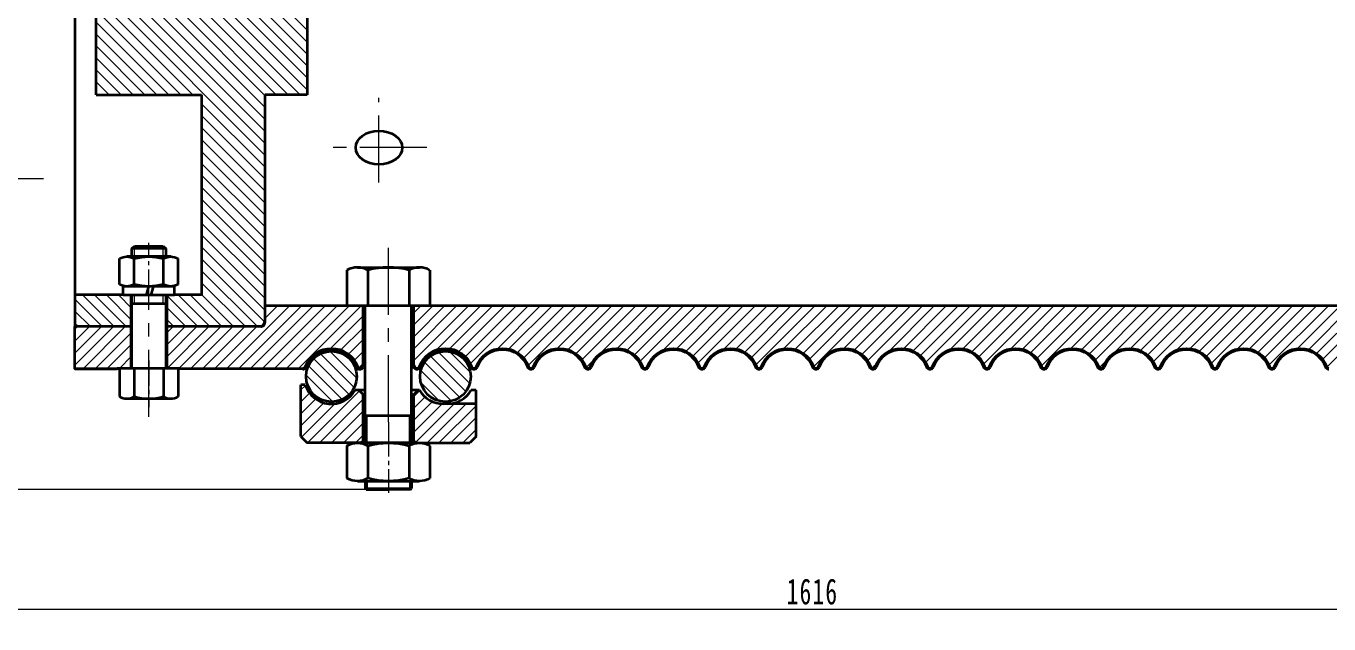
# Model space of a CAD drawing. Header units: millimetres. Extents: x 105 to 3049, y -499 to 1580.
# Drawn here: x 691 to 1308, y 252 to 535 of the extents above; entities that cross this region are included whole.
import ezdxf

# ---------------------------------------------------------------- set-up
doc = ezdxf.new("R2010")
doc.units = ezdxf.units.MM
doc.linetypes.add('CENTER', pattern=[50.799999713897705, 31.75, -6.349999904632568, 6.349999904632568, -6.349999904632568])
doc.linetypes.add('点画线', pattern=[18, 12, -2, 2, -2])
doc.layers.get('0').update_dxf_attribs({"lineweight": 35})
for name, color, linetype, lineweight in [('中心线', 1, 'CENTER', 15), ('中心线层', 1, '点画线', 18), ('剖面线层', 4, 'Continuous', 18), ('尺寸线层', 3, 'Continuous', 18), ('粗实线', 7, 'Continuous', 50), ('粗实线层', 7, 'Continuous', 35), ('细实线', 7, 'Continuous', 18), ('细实线层', 7, 'Continuous', 18)]:
    doc.layers.add(name, color=color, linetype=linetype, lineweight=lineweight)
doc.styles.add('标准', font='', dxfattribs={"width": 0.667})
doc.styles.get('标准').set_extended_font_data('宋体')
doc.dimstyles.new('标准', dxfattribs={"dimscale": 3.5, "dimtxt": 3.5, "dimasz": 4, "dimexe": 2, "dimexo": 0, "dimtad": 1, "dimdsep": 46, "dimtxsty": '标准', "dimblk": '_CAXARROW', "dimcen": 0, "dimdle": 6, "dimazin": 2, "dimtfac": 0.7071067811865475, "dimtdec": 3, "dimtmove": 2, "dimatfit": 3, "dimfxl": 1, "dimfrac": 2, "dimtolj": 1, "dimarcsym": 1})
pattern_1 = [(135, (0, 0), (-2.82842712474619, -2.82842712474619), [])]
pattern_2 = [(45, (0, 0), (-2.82842712474619, 2.82842712474619), [])]

# ---------------------------------------------------------------- blocks, each defined once
blk = doc.blocks.new('*X3')
at = {"layer": '中心线层'}
blk.add_line((0, -5.5), (0, 23.6), dxfattribs=at)
at = {"layer": '粗实线层'}
for p, q in [((-19.62990915244728, 1.314954576223638), (-19.62990915244728, 16.78504542377636)), ((-14.72243186433546, 18.1), (14.72243186433546, 18.1)), ((-9.814954576223638, 1.314954576223638), (-9.814954576223638, 16.78504542377636)), ((9.814954576223638, 1.314954576223638), (9.814954576223638, 16.78504542377636)), ((19.62990915244728, 1.314954576223638), (19.62990915244728, 16.78504542377636)), ((-14.72243186433546, 0), (14.72243186433546, 0))]:
    blk.add_line(p, q, dxfattribs=at)
for centre, radius, start, end in [((-14.72243186433546, 8.285045423776364), 9.814954576223638, 60.00000000000007, 120), ((0, -19.1873864405591), 37.2873864405591, 74.73851957513979, 105.26148042486), ((14.72243186433546, 8.285045423776364), 9.814954576223638, 60.00000000000007, 120), ((-14.72243186433546, 9.814954576223638), 9.814954576223638, 240.0000000000001, 299.9999999999998), ((0, 37.2873864405591), 37.2873864405591, 254.7385195751399, 285.2614804248602), ((14.72243186433546, 9.814954576223638), 9.814954576223638, 239.9999999999999, 299.9999999999998)]:
    blk.add_arc(centre, radius, start, end, dxfattribs=at)
blk = doc.blocks.new('*X2')
at = {"layer": '中心线层'}
blk.add_line((0, -4), (0, 18.1), dxfattribs=at)
at = {"layer": '粗实线层'}
for p, q in [((-13.85640646055102, 0.9282032302755097), (-13.85640646055102, 13.17179676972449)), ((-10.39230484541326, 14.1), (10.39230484541326, 14.1)), ((-6.92820323027551, 0.9282032302755097), (-6.92820323027551, 13.17179676972449)), ((6.92820323027551, 0.9282032302755097), (6.92820323027551, 13.17179676972449)), ((13.85640646055102, 0.9282032302755097), (13.85640646055102, 13.17179676972449)), ((-10.39230484541326, 0), (10.39230484541326, 0))]:
    blk.add_line(p, q, dxfattribs=at)
for centre, radius, start, end in [((-10.39230484541326, 7.17179676972449), 6.928203230275511, 60.00000000000021, 120.0000000000001), ((0, -12.22050807568877), 26.32050807568877, 74.73851957513979, 105.26148042486), ((10.39230484541326, 7.17179676972449), 6.928203230275511, 60.00000000000006, 120.0000000000001), ((-10.39230484541326, 6.92820323027551), 6.928203230275511, 239.9999999999999, 299.9999999999998), ((0, 26.32050807568877), 26.32050807568877, 254.7385195751399, 285.2614804248602), ((10.39230484541326, 6.92820323027551), 6.928203230275509, 239.9999999999999, 299.9999999999998)]:
    blk.add_arc(centre, radius, start, end, dxfattribs=at)
blk = doc.blocks.new('*X4')
at = {"layer": '中心线层', "linetype": '点画线', "lineweight": 18}
blk.add_line((0, -3), (0, 7.1), dxfattribs=at)
at = {"layer": '粗实线层'}
for p, q in [((-12.2, 4.1), (12.2, 4.1)), ((-12.2, 0), (-12.2, 4.1)), ((-12.2, 0), (12.2, 0)), ((-1.061158084920335, 0), (-2.159749773887938, 4.1)), ((0.9189898589722549, 0.5305790424601675), (-0.03743360404726803, 4.1)), ((1.061158084920335, 0), (0.9189898589722549, 0.5305790424601675)), ((12.2, 0), (12.2, 4.1))]:
    blk.add_line(p, q, dxfattribs=at)
blk = doc.blocks.new('*X51')
at = {"layer": '尺寸线层', "linetype": 'Continuous'}
for points in [[(255.6689249842652, 258.9961863097117), (269.6689249842652, 260.7461863097117), (269.6689249842652, 257.2461863097117)], [(1871.320836802993, 258.9961863097117), (1857.320836802993, 260.7461863097117), (1857.320836802993, 257.2461863097117)]]:
    blk.add_hatch(color=0, dxfattribs=at).paths.add_polyline_path(points, flags=0)
at = {"layer": '尺寸线层', "color": 0, "linetype": 'Continuous'}
for p, q in [((255.6689249842652, 647.9465883365392), (255.6689249842652, 251.9961863097117)), ((1871.320836802993, 647.953152940994), (1871.320836802993, 251.9961863097117)), ((255.6689249842652, 258.9961863097117), (1871.320836802993, 258.9961863097117))]:
    blk.add_line(p, q, dxfattribs=at)
at = {"layer": '尺寸线层', "color": 0, "insert": (1063.494881393629, 267.3086863097117), "char_height": 12.25, "width": 46.41351173184376, "attachment_point": 5, "line_spacing_factor": 1.150569886022795, "style": '标准'}
blk.add_mtext('\\T1.1;1616', dxfattribs=at)
blk = doc.blocks.new('_CAXARROW')
blk.add_hatch(color=0).paths.add_polyline_path([(0, 0), (-1, 0.125), (-1, -0.125)], flags=0)
blk = doc.blocks.new('*X52')
at = {"layer": '尺寸线层', "linetype": 'Continuous'}
for points in [[(217.1944274882159, 987.150412969424), (218.9444274882159, 973.150412969424), (215.4444274882159, 973.150412969424)], [(217.1944274882159, 315.7460741873012), (218.9444274882159, 329.7460741873012), (215.4444274882159, 329.7460741873012)]]:
    blk.add_hatch(color=0, dxfattribs=at).paths.add_polyline_path(points, flags=0)
at = {"layer": '尺寸线层', "color": 0, "linetype": 'Continuous'}
for p, q in [((835.6509620036319, 987.150412969424), (210.1944274882159, 987.150412969424)), ((217.1944274882159, 987.150412969424), (217.1944274882159, 315.7460741873012)), ((859.7527440345574, 315.7460741873012), (210.1944274882159, 315.7460741873012))]:
    blk.add_line(p, q, dxfattribs=at)
at = {"layer": '尺寸线层', "color": 0, "insert": (208.8819274882159, 651.4482430783626), "char_height": 12.25, "width": 60.54571396648043, "attachment_point": 5, "rotation": 90, "line_spacing_factor": 1.150569886022795, "style": '标准'}
blk.add_mtext('\\T1.1;671.5', dxfattribs=at)

msp = doc.modelspace()

# ---------------------------------------------------------------- hatches: boundary and pattern name
at = {"layer": '剖面线层'}
h = msp.add_hatch(dxfattribs=at)
h.set_pattern_fill('无图案', color=256, scale=4, angle=45, style=0, pattern_type=0)
h.set_pattern_definition(pattern_2)
edge = h.paths.add_edge_path(flags=0)
edge.add_line((757.6509635974346, 373.340023730544), (757.6509635974345, 383.7690666556888))
edge.add_line((757.6509635974345, 383.7690666556888), (757.6509635974345, 392.9531529409866))
edge.add_line((757.6509635974345, 392.9531529409867), (801.1510109521207, 392.9531529409869))
edge.add_line((801.1510109521207, 392.9531529409869), (802.1509635925868, 392.9531529409869))
edge.add_arc((802.1509636019182, 394.9531529362075), 1.999999995516191, 269.9999997328928, 359.9999999999968)
edge.add_line((804.1509635974344, 394.9531529362075), (804.1509635974344, 395.953153406739))
edge.add_line((804.1509635974344, 395.953153406739), (804.1509635974342, 402.9531529409887))
edge.add_line((804.1509635974344, 402.9531529409887), (843.021052851186, 402.9531529409887))
edge.add_line((843.021052851186, 402.9531529409887), (850.6488758633994, 402.9531529409887))
edge.add_line((850.6488758633994, 402.9531529409887), (850.6488758633994, 374.3377633857241))
edge.add_arc((862.6509620019112, 369.3427730677955), 12.99999999817151, 157.4040524392483, 159.6768631702414)
edge.add_arc((849.1509620037133, 374.3427730670785), 1.396180048777974, 270.00000000000466, 339.6768631731028, ccw=False)
edge.add_arc((849.1212499475943, 374.3066446703209), 1.360376158939668, 199.8493911180657, 271.25150001601264, ccw=False)
edge.add_arc((835.6509620036334, 369.3296438582876), 13.00000000000209, 20.32313682966992, 159.6768631703351)
edge.add_arc((822.1806740602634, 374.3066446593967), 1.36037615120394, 268.7484999524103, 340.15060929613236, ccw=False)
edge.add_line((822.1509620037133, 372.9465930182961), (763.0073700579835, 372.9465930182973))
edge.add_line((763.0073700579835, 372.9465930182973), (763.0073700579835, 373.3400237303346))
edge.add_line((763.0073700579835, 373.340023730544), (757.6509635974346, 373.3400237305439))
h.paths.add_polyline_path([(714.1509635974346, 372.9531529409867), (714.1509635974345, 383.7690666556889), (714.1509635974344, 392.9531529409867), (740.6509635974345, 392.9531529409867), (740.6509635974346, 373.3400237305438), (735.2945571368821, 373.3400237305437), (734.1509635974315, 373.3400237305437), (734.1509635974315, 372.9531529409862)], flags=0)
h = msp.add_hatch(dxfattribs=at)
h.set_pattern_fill('无图案', color=256, scale=4, angle=45, style=0, pattern_type=0)
h.set_pattern_definition(pattern_2)
edge = h.paths.add_edge_path(flags=0)
edge.add_line((874.650962003633, 374.3427730671846), (874.650962003633, 386.8393001537262))
edge.add_line((874.650962003633, 386.8393001537262), (874.650962003633, 402.9465930183007))
edge.add_line((874.650962003633, 402.9465930183007), (882.2808711560817, 402.9465930183007))
edge.add_line((882.2808711560817, 402.9465930183007), (888.150962003633, 402.9465930183007))
edge.add_line((888.150962003633, 402.9465930183007), (1524.150962003633, 402.9465930183038))
edge.add_line((1524.150962003633, 402.9465930183038), (1524.150962003633, 395.9465927278861))
edge.add_line((1524.150962003633, 395.9465927278861), (1524.150962003633, 394.9465930135217))
edge.add_arc((1526.150961999149, 394.9465930135217), 1.999999995515964, 179.9999999999984, 270.0000002671104)
edge.add_line((1526.150996507332, 392.9465930183038), (1527.151009536311, 392.9465930183038))
edge.add_line((1527.151009536311, 392.9465930183038), (1570.650962003634, 392.9465930183039))
edge.add_line((1570.650962003634, 392.9465930183039), (1570.650962003633, 372.9465930183003))
edge.add_line((1570.650962003633, 372.9465930183022), (1565.294555543084, 372.946593018302))
edge.add_line((1565.294555543084, 372.946593018302), (1524.150962003554, 372.9465930183002))
edge.add_arc((1524.150962003793, 374.3427730674642), 1.396180049121881, 200.3231368272675, 269.9999999902119, ccw=False)
edge.add_arc((1510.650962003555, 369.3427730671777), 13.00000000000204, 20.32313682969244, 159.6768631703193)
edge.add_arc((1497.150962003633, 374.3427730670817), 1.396180048778274, 270, 339.67686317310984, ccw=False)
edge.add_arc((1497.150962003794, 374.3427730674648), 1.396180049122506, 200.323136827285, 269.99999999019326, ccw=False)
edge.add_arc((1483.650962003555, 369.342773067178), 13.00000000000192, 20.3231368296881, 159.6768631703164)
edge.add_arc((1470.150962003633, 374.3427730670805), 1.396180048777883, 270, 339.67686317312626, ccw=False)
edge.add_arc((1470.150962003793, 374.3427730674633), 1.396180049122052, 200.3231368272718, 269.9999999902119, ccw=False)
edge.add_arc((1456.650962003555, 369.3427730671779), 13.00000000000192, 20.3231368296881, 159.6768631703164)
edge.add_arc((1443.150962003633, 374.3427730670808), 1.396180048778215, 270, 339.6768631731164, ccw=False)
edge.add_arc((1443.150962003793, 374.3427730674632), 1.396180049121938, 200.323136827262, 269.99999999019326, ccw=False)
edge.add_arc((1429.650962003555, 369.3427730671778), 13.0000000000019, 20.32313682968493, 159.6768631703132)
edge.add_arc((1416.150962003635, 374.3427730670804), 1.396180048777923, 270, 339.6768631731219, ccw=False)
edge.add_arc((1416.150962003793, 374.342773067463), 1.396180049121881, 200.3231368272642, 269.99999999020264, ccw=False)
edge.add_arc((1402.650962003555, 369.3427730671779), 13.00000000000192, 20.3231368296881, 159.6768631703159)
edge.add_arc((1389.150962003635, 374.3427730670803), 1.396180048777824, 270, 339.67686317313286, ccw=False)
edge.add_arc((1389.150962003793, 374.3427730674634), 1.396180049122336, 200.3231368272861, 269.99999999020264, ccw=False)
edge.add_arc((1375.650962003555, 369.3427730671779), 13.0000000000019, 20.32313682968493, 159.6768631703132)
edge.add_arc((1362.150962003635, 374.3427730670803), 1.396180048777962, 270, 339.6768631731175, ccw=False)
edge.add_arc((1362.150962003793, 374.3427730674633), 1.396180049122336, 200.3231368272839, 269.99999999020264, ccw=False)
edge.add_arc((1348.650962003555, 369.3427730671769), 13.00000000000201, 20.32313682968341, 159.6768631703121)
edge.add_arc((1335.150962003635, 374.3427730670802), 1.396180048777571, 269.9999999999813, 339.67686317313394, ccw=False)
edge.add_arc((1335.150962003793, 374.3427730674629), 1.396180049121881, 200.3231368272642, 269.99999999020264, ccw=False)
edge.add_arc((1321.650962003555, 369.3427730671767), 13.00000000000207, 20.32313682968704, 159.6768631703146)
edge.add_arc((1308.150962003633, 374.3427730670805), 1.396180048778096, 270.0000000000093, 339.6768631731295, ccw=False)
edge.add_arc((1308.150962003793, 374.3427730674628), 1.396180049121881, 200.3231368272642, 269.99999999020264, ccw=False)
edge.add_arc((1294.650962003555, 369.3427730671767), 13.00000000000202, 20.32313682968634, 159.6768631703144)
edge.add_arc((1281.150962003635, 374.3427730670802), 1.396180048777863, 270, 339.6768631731285, ccw=False)
edge.add_arc((1281.150962003793, 374.3427730674628), 1.396180049121881, 200.3231368272642, 269.99999999020264, ccw=False)
edge.add_arc((1267.650962003555, 369.3427730671764), 13.00000000000217, 20.32313682968529, 159.6768631703125)
edge.add_arc((1254.150962003635, 374.3427730670803), 1.396180048777863, 270, 339.6768631731285, ccw=False)
edge.add_arc((1254.150962003793, 374.3427730674629), 1.396180049121995, 200.3231368272806, 269.99999999020264, ccw=False)
edge.add_arc((1240.650962003555, 369.3427730671763), 13.00000000000206, 20.32313682968681, 159.6768631703123)
edge.add_arc((1227.150962003635, 374.3427730670795), 1.396180048777453, 269.9999999999907, 339.67686317314707, ccw=False)
edge.add_arc((1227.150962003793, 374.3427730674633), 1.396180049122563, 200.3231368272894, 269.99999999019326, ccw=False)
edge.add_arc((1213.650962003555, 369.3427730671766), 13.0000000000019, 20.32313682968493, 159.6768631703146)
edge.add_arc((1200.150962003635, 374.3427730670801), 1.396180048777903, 270, 339.6768631731241, ccw=False)
edge.add_arc((1200.150962003793, 374.3427730674627), 1.396180049121938, 200.3231368272664, 269.99999999019326, ccw=False)
edge.add_arc((1186.650962003555, 369.3427730671762), 13.00000000000213, 20.32313682968482, 159.676863170312)
edge.add_arc((1173.150962003635, 374.3427730670799), 1.396180048777903, 270, 339.6768631731241, ccw=False)
edge.add_arc((1173.150962003873, 374.3427730674634), 1.39618004912262, 200.3231368272938, 269.99999999019326, ccw=False)
edge.add_arc((1159.650962003635, 369.3427730671767), 13.00000000000186, 20.32313682968446, 159.6768631703151)
edge.add_arc((1146.150962003713, 374.3427730670803), 1.396180048778175, 270.0000000000093, 339.67686317312075, ccw=False)
edge.add_arc((1146.150962003873, 374.3427730674626), 1.396180049121881, 200.3231368272675, 269.9999999902119, ccw=False)
edge.add_arc((1132.650962003635, 369.3427730671764), 13.0000000000019, 20.32313682968493, 159.6768631703146)
edge.add_arc((1119.150962003713, 374.3427730670789), 1.396180048777844, 270, 339.67686317313064, ccw=False)
edge.add_arc((1119.150962003873, 374.3427730674615), 1.396180049121881, 200.3231368272642, 269.99999999020264, ccw=False)
edge.add_arc((1105.650962003635, 369.342773067176), 13.00000000000219, 20.32313682968552, 159.6768631703123)
edge.add_arc((1092.150962003713, 374.3427730670791), 1.396180048777824, 270, 339.67686317313286, ccw=False)
edge.add_arc((1092.150962003873, 374.3427730674616), 1.396180049121881, 200.3231368272675, 269.9999999902119, ccw=False)
edge.add_arc((1078.650962003635, 369.3427730671763), 13.00000000000193, 20.3231368296854, 159.6768631703132)
edge.add_arc((1065.150962003713, 374.3427730670788), 1.396180048777883, 270, 339.67686317312626, ccw=False)
edge.add_arc((1065.150962003873, 374.3427730674613), 1.396180049121824, 200.3231368272599, 269.99999999020264, ccw=False)
edge.add_arc((1051.650962003635, 369.342773067176), 13.00000000000215, 20.32313682968505, 159.6768631703127)
edge.add_arc((1038.150962003713, 374.3427730670789), 1.396180048777883, 270, 339.67686317312626, ccw=False)
edge.add_arc((1038.150962003873, 374.3427730674613), 1.396180049121881, 200.3231368272675, 269.9999999902119, ccw=False)
edge.add_arc((1024.650962003635, 369.3427730671762), 13.00000000000193, 20.3231368296854, 159.6768631703132)
edge.add_arc((1011.150962003713, 374.3427730670787), 1.396180048777923, 270, 339.6768631731219, ccw=False)
edge.add_arc((1011.150962003873, 374.3427730674616), 1.396180049122222, 200.3231368272692, 269.9999999901979, ccw=False)
edge.add_arc((997.6509620036351, 369.3427730671751), 13.00000000000208, 20.3231368296857, 159.6768631703148)
edge.add_arc((984.1509620037133, 374.3427730670786), 1.396180048777571, 269.9999999999907, 339.67686317313394, ccw=False)
edge.add_arc((984.1509620038732, 374.3427730674616), 1.396180049122222, 200.3231368272795, 269.9999999901979, ccw=False)
edge.add_arc((970.6509620036351, 369.342773067176), 13.00000000000208, 20.3231368296857, 159.6768631703148)
edge.add_arc((957.150962003713, 374.3427730670787), 1.396180048778029, 270.00000000000466, 339.67686317312354, ccw=False)
edge.add_arc((957.1509620038729, 374.3427730674613), 1.396180049122052, 200.3231368272762, 269.9999999902119, ccw=False)
edge.add_arc((943.6509620036351, 369.3427730671759), 13.00000000000208, 20.3231368296857, 159.6768631703148)
edge.add_arc((930.150962003713, 374.3427730670788), 1.396180048778069, 270.00000000000466, 339.67686317311916, ccw=False)
edge.add_arc((930.1509620038729, 374.3427730674613), 1.396180049122052, 200.3231368272784, 269.9999999902119, ccw=False)
edge.add_arc((916.6509620036348, 369.342773067175), 13.00000000000199, 20.3231368296861, 159.676863170315)
edge.add_arc((903.150962003713, 374.3427730670784), 1.396180048777832, 270, 339.6768631731454, ccw=False)
edge.add_arc((903.1509620038732, 374.3427730674613), 1.396180049122279, 200.3231368272839, 269.9999999901979, ccw=False)
edge.add_arc((889.650962003635, 369.3427730671749), 13.00000000000196, 20.32313682968564, 159.6768631703155)
edge.add_arc((876.1509620037133, 374.3427730670783), 1.396180048777686, 269.99999999999534, 339.67686317314815, ccw=False)
edge.add_arc((876.1509620038731, 374.3427730674615), 1.396180049122279, 200.3231368272795, 269.9999999901979, ccw=False)
edge.add_arc((862.6509620041721, 369.3427730673517), 12.99999999943679, 20.32313682977679, 22.61986494826321)
h = msp.add_hatch(dxfattribs=at)
h.set_pattern_fill('无图案', color=256, scale=4, angle=135, style=0, pattern_type=0)
h.set_pattern_definition(pattern_1)
edge = h.paths.add_edge_path(flags=0)
edge.add_arc((835.6702284223094, 369.3296438583458), 11.99999999986778, 181.2322733488803, 360, ccw=False)
edge.add_arc((835.6702284223494, 369.3296438580721), 12.00000000009274, 0, 181.2322733462642, ccw=False)
edge = h.paths.add_edge_path(flags=0)
edge.add_arc((889.6702284223638, 369.3296438577638), 12.00000000003104, 168.1757049654166, 360, ccw=False)
edge.add_arc((889.6702284226789, 369.3296438584669), 11.99999999976349, 2.8421709430404007e-13, 168.1757049723806, ccw=False)

# ---------------------------------------------------------------- linework, layer by layer
for q in [(734.1509635974315, 372.9531529409879), (734.1509635974314, 372.953152940988)]:
    msp.add_line((714.1509635974346, 372.9531529409885), q)
at = {"layer": '中心线'}
for p, q in [((858.1509635974328, 461.2385402920427), (858.1509635974326, 501.4529689093106)), ((880.845714023566, 477.8227775509822), (830.9863614696369, 477.8227775509822)), ((699.1918923285903, 462.9465883365453), (446.5974030564773, 462.9465883365449)), ((749.1509635974328, 350.1813605286704), (749.1509635974326, 435.9133192907582)), ((862.6509620036333, 347.7056784736807), (862.650962003633, 435.082655831158))]:
    msp.add_line(p, q, dxfattribs=at)
at = {"layer": '中心线层'}
for p, q in [((749.1509635974328, 376.9400237320976), (749.1509635974328, 354.8400237320982)), ((862.6509620036333, 347.7056784736807), (862.6509620036333, 314.2296438582882))]:
    msp.add_line(p, q, dxfattribs=at)
at = {"layer": '粗实线'}
for centre, radius, start, end in [((835.6509620036333, 369.3296438582876), 13.00000000000201, 20.32313682966975, 159.6768631703349), ((889.650962003635, 369.3427730671748), 13.00000000000201, 20.32313682968546, 159.676863170315), ((916.6509620036351, 369.3427730671748), 13.00000000000201, 20.32313682968546, 159.6768631703153), ((943.6509620036351, 369.342773067176), 13.00000000000201, 20.32313682968546, 159.676863170315), ((970.6509620036351, 369.342773067176), 13.00000000000201, 20.32313682968523, 159.6768631703152), ((997.6509620036351, 369.3427730671751), 13.00000000000201, 20.32313682968563, 159.676863170315), ((1024.650962003635, 369.342773067176), 13.00000000000202, 20.32313682968563, 159.6768631703129), ((1051.650962003635, 369.3427730671762), 13.00000000000202, 20.32313682968411, 159.6768631703137), ((1078.650962003635, 369.3427730671762), 13.00000000000202, 20.32313682968563, 159.6768631703129), ((1105.650962003635, 369.3427730671762), 13.00000000000202, 20.32313682968459, 159.6768631703132), ((1132.650962003635, 369.3427730671762), 13.00000000000202, 20.32313682968563, 159.6768631703139), ((1159.650962003635, 369.3427730671764), 13.00000000000202, 20.32313682968587, 159.6768631703137), ((1186.650962003555, 369.3427730671764), 13.00000000000202, 20.32313682968399, 159.6768631703135), ((1213.650962003555, 369.3427730671764), 13.00000000000201, 20.3231368296854, 159.6768631703141), ((1240.650962003555, 369.3427730671764), 13.00000000000201, 20.3231368296861, 159.6768631703129), ((1267.650962003555, 369.3427730671767), 13.00000000000202, 20.32313682968493, 159.6768631703135), ((1294.650962003555, 369.3427730671767), 13.00000000000202, 20.32313682968681, 159.6768631703139), ((822.1806740602634, 374.3066446593968), 1.360376151203924, 268.7484999524104, 340.1506092961324), ((849.1212499475943, 374.3066446703207), 1.360376158939381, 199.8493911180612, 271.2515000160128), ((849.1509620037133, 374.3427730670784), 1.396180048777848, 270, 339.6768631730979), ((849.1509620037133, 374.3427730670784), 1.396180048777848, 270, 339.6768631731028), ((862.6509620040433, 369.3427730669729), 13.00000000045599, 147.8130288632397, 159.6768631701056), ((862.6509620024054, 369.3427730676569), 12.99999999868264, 157.4040524394962, 159.6768631704466), ((862.6509620053104, 369.3427730665036), 13.00000000180821, 157.4040524397128, 159.6768631701312), ((862.6509620036219, 369.3427730671567), 13.00000000002065, 20.32313682973928, 32.20422750403876), ((862.6509620044773, 369.342773067515), 12.99999999909371, 20.32313682955395, 22.61986494811378), ((862.6509620032731, 369.3427730670412), 13.00000000038557, 20.32313682967327, 22.61986494799024), ((876.1509620038731, 374.3427730674613), 1.396180049122222, 200.3231368272724, 269.9999999902026), ((876.150962003713, 374.3427730670784), 1.396180048777852, 270, 339.6768631731432), ((903.150962003873, 374.3427730674615), 1.396180049122222, 200.3231368272817, 269.999999990198), ((903.1509620037131, 374.3427730670784), 1.396180048777852, 270, 339.6768631731471), ((930.1509620038731, 374.3427730674616), 1.396180049122222, 200.3231368272812, 269.9999999902026), ((930.1509620037131, 374.3427730670787), 1.396180048777863, 270, 339.6768631731339), ((957.1509620038731, 374.3427730674616), 1.396180049122222, 200.3231368272774, 269.9999999902026), ((957.1509620037131, 374.3427730670787), 1.396180048777863, 270, 339.6768631731263), ((984.1509620038731, 374.3427730674616), 1.396180049122222, 200.3231368272812, 269.9999999902026), ((984.1509620037131, 374.3427730670787), 1.396180048777863, 270, 339.6768631731285), ((1011.150962003873, 374.3427730674616), 1.396180049122222, 200.3231368272702, 269.9999999902072), ((1011.150962003713, 374.3427730670787), 1.396180048777863, 270, 339.6768631731263), ((1038.150962003873, 374.3427730674618), 1.396180049122222, 200.3231368272774, 269.9999999902026), ((1038.150962003713, 374.3427730670789), 1.396180048777863, 270, 339.6768631731187), ((1065.150962003873, 374.3427730674618), 1.396180049122222, 200.3231368272774, 269.9999999902026), ((1065.150962003713, 374.3427730670789), 1.396180048777863, 270, 339.676863173123), ((1092.150962003873, 374.3427730674618), 1.396180049122222, 200.3231368272741, 269.9999999901933), ((1092.150962003713, 374.3427730670789), 1.396180048777857, 270, 339.676863173134), ((1119.150962003873, 374.3427730674618), 1.396180049122222, 200.3231368272795, 269.9999999902026), ((1119.150962003713, 374.3427730670789), 1.39618004877786, 270, 339.6768631731253), ((1146.150962003873, 374.3427730674627), 1.396180049122222, 200.3231368272763, 269.9999999901933), ((1146.150962003713, 374.3427730670798), 1.396180048777857, 270, 339.6768631731306), ((1173.150962003873, 374.3427730674629), 1.396180049122108, 200.3231368272795, 269.9999999902026), ((1173.150962003635, 374.34277306708), 1.396180048777863, 270, 339.6768631731187), ((1200.150962003793, 374.3427730674629), 1.396180049122222, 200.3231368272785, 269.9999999901933), ((1200.150962003635, 374.34277306708), 1.396180048777863, 270, 339.6768631731263), ((1227.150962003793, 374.3427730674629), 1.396180049122222, 200.3231368272763, 269.9999999901933), ((1227.150962003635, 374.34277306708), 1.396180048777851, 270, 339.6768631731274), ((1254.150962003793, 374.3427730674629), 1.396180049122108, 200.3231368272806, 269.9999999902026), ((1254.150962003635, 374.34277306708), 1.396180048777863, 270, 339.6768631731263), ((1281.150962003793, 374.3427730674632), 1.396180049122222, 200.3231368272774, 269.9999999902026), ((1281.150962003635, 374.3427730670803), 1.396180048777863, 270, 339.676863173123), ((1308.150962003793, 374.3427730674632), 1.396180049122222, 200.3231368272774, 269.9999999902026)]:
    msp.add_arc(centre, radius, start, end, dxfattribs=at)
at = {"layer": '粗实线层'}
for p, q in [((824.1509635974303, 647.9531529409869), (824.1509635974305, 502.8540223885821)), ((724.1509635974305, 502.8540223885818), (724.1509635974305, 572.4400237320995)), ((714.1509635974323, 546.6144747265332), (714.1509635974344, 407.9531529409858)), ((724.1509635974305, 502.8540223885818), (774.1509635974305, 502.8540223885818)), ((774.1509635974323, 502.8540223885818), (774.1509635974344, 407.9531529409867)), ((824.1509635974305, 502.8540223885821), (804.1509635974305, 502.8540223885821)), ((804.1509635974305, 502.8540223885821), (804.1509635974344, 394.9531529362075)), ((741.1509635974344, 429.9311577738215), (742.3509635974351, 431.1311577738213)), ((741.1509635974344, 420.2311577738208), (741.1509635974344, 429.9311577738215)), ((757.1509635974344, 429.9311577738215), (741.1509635974344, 429.9311577738215)), ((742.3509635974351, 431.1311577738213), (755.9509635974355, 431.1311577738213)), ((755.9509635974355, 431.1311577738213), (757.1509635974344, 429.9311577738215)), ((757.1509635974344, 429.9311577738215), (757.1509635974344, 420.2311577738208)), ((843.021052851186, 419.7185092331894), (843.021052851186, 402.9334638094135)), ((847.9285301392982, 421.0334638094129), (877.3733938679696, 421.0334638094129)), ((852.8360074274104, 419.7185092331894), (852.8360074274104, 402.9334638094135)), ((872.4659165798574, 419.7185092331894), (872.4659165798574, 402.9465930183007)), ((882.2808711560818, 419.7185092331894), (882.2808711560818, 402.9465930183007)), ((774.1509635974344, 407.9531529409867), (714.1509635974344, 407.9531529409858)), ((714.1509635974344, 407.9531529409858), (714.1509635974344, 392.9531529409867)), ((740.6509635974344, 407.9531529409858), (740.6509635974346, 373.3400237305439)), ((757.6509635974344, 407.9531529409858), (757.6509635974346, 373.340023730544)), ((741.1509635974344, 403.9537298197163), (757.1509635974344, 403.9537298197163)), ((804.1509635974344, 402.9531529409887), (888.1509635974326, 402.9531529409887)), ((850.6488758633994, 374.3246341768429), (850.6488758633994, 402.9531529409887)), ((851.6488758634015, 337.8296438582885), (851.6488758633994, 402.9334638094135)), ((873.6509620036333, 337.8296438582885), (873.650962003633, 402.9465930183007)), ((874.650962003633, 374.329643858295), (874.650962003633, 402.9465930183007)), ((888.1509635974326, 402.9531529409887), (1524.150963597433, 402.9531529409919)), ((741.1509635974344, 392.9531529409867), (714.1509635974344, 392.9531529409867)), ((802.1509635925868, 392.9531529409869), (757.1509635974344, 392.9531529409867)), ((735.2945571368821, 372.9531529409861), (714.1509635974346, 372.9531529409867)), ((734.1509635974315, 373.3400237305437), (764.1509635974315, 373.340023730544)), ((734.1509635974315, 373.3400237305437), (734.1509635974315, 372.953152940988)), ((735.2945571368821, 373.3400237303346), (735.2945571368821, 359.7682269623735)), ((742.2227603671565, 373.3400237303346), (742.2227603671565, 359.7682269623735)), ((756.0791668277091, 373.3400237303346), (756.0791668277091, 359.7682269623735)), ((763.0073700579835, 373.3400237303346), (763.0073700579835, 359.7682269623735)), ((822.1509620037133, 372.9465930182961), (763.0073700579835, 372.9465930182973)), ((764.1509635974315, 373.340023730544), (764.1509635974315, 372.9531529409853)), ((823.2795589865483, 365.3296438582876), (821.1488758633997, 365.3296438582876)), ((821.1488758634015, 340.8296438582876), (821.1488758634015, 365.3296438582876)), ((738.7586587520202, 358.8400237320982), (759.5432684428454, 358.8400237320982)), ((741.150966481908, 358.8400237320973), (757.150966481908, 358.8400237320973)), ((851.6488758633997, 362.8296438582885), (846.9072061125981, 362.8296438582885)), ((850.6488758634015, 360.8296438582885), (848.6488758634015, 362.8296438582885)), ((850.6488758634015, 360.8296438582885), (851.6488758633997, 360.8296438582885)), ((877.3926317544366, 362.8296438582876), (873.6509620036333, 362.8296438582876)), ((873.6509620036333, 360.8296438582876), (874.6509620036333, 360.8296438582876)), ((876.6509620036333, 362.8296438582876), (874.6509620036333, 360.8296438582876)), ((904.1509620036333, 362.8296438582888), (901.9092922528317, 362.8296438582888)), ((904.1509620036333, 340.8296438582888), (904.1509620036333, 362.8296438582888)), ((904.1509620036333, 356.3296438582888), (888.6509604424056, 356.3296438582885)), ((851.6488758634015, 350.8296438582885), (873.6509620036333, 350.8296438582885)), ((821.1488758634015, 340.8296438582876), (824.1488758634015, 337.8296438582876)), ((904.1509620036333, 340.8296438582888), (901.1509620036333, 337.8296438582888)), ((849.6488758634015, 337.8296438582885), (824.1488758634015, 337.8296438582876)), ((850.6488758634015, 338.8296438582885), (849.6488758634015, 337.8296438582885)), ((875.6509620036333, 337.8296438582876), (849.6488758634015, 337.8296438582885)), ((874.6509620036333, 338.8296438582876), (875.6509620036333, 337.8296438582876)), ((877.3733938679687, 337.8296438582885), (901.1509620036333, 337.8296438582888)), ((852.1488758633997, 315.7460741873012), (851.6488758633997, 316.2460741873012)), ((851.6488758633997, 316.2460741873012), (873.6530481438668, 316.2460741873012)), ((852.1488758633997, 315.7460741873012), (862.6509620036333, 315.7460741873012)), ((873.1530481438668, 315.7460741873012), (862.6509620036333, 315.7460741873012)), ((873.1530481438668, 315.7460741873012), (873.6530481438668, 316.2460741873012))]:
    msp.add_line(p, q, dxfattribs=at)
msp.add_lwpolyline([(734.1509635974315, 372.9531529409867), (714.1509635974346, 372.9531529409867), (714.1509635974344, 392.9531529409867)], dxfattribs=at)
for centre in [(835.6702284224422, 369.3296438582885), (889.6702284224422, 369.3296438582885)]:
    msp.add_circle(centre, 12, dxfattribs=at)
for centre, radius, start, end in [((847.9285301392982, 411.2185092331894), 9.814954576223638, 60.00000000000035, 120.0000000000006), ((862.6509620036348, 383.7460773688546), 37.2873864405591, 74.73851957513975, 105.2614804248601), ((877.3733938679696, 411.2185092331894), 9.814954576223638, 60.00000000000109, 120.0000000000006), ((801.1509635954735, 395.953152942574), 3.000000001960871, 270.0000000677411, 1.085629330563329e-12), ((802.1509636019182, 394.9531529362075), 1.999999995516191, 269.9999997328928, 359.9999999999968), ((835.6488758634015, 369.3296438582876), 12.99999999999997, 197.9202131393922, 330.0000000000009), ((738.7586587520202, 365.7682269623735), 6.928203230275511, 239.9999999999919, 299.999999999993), ((749.1509635974326, 385.160531807787), 26.32050807568877, 254.7385195751471, 285.2614804248673), ((759.5432684428454, 365.7682269623735), 6.928203230275511, 239.9999999999926, 299.9999999999919), ((888.6509620036333, 369.3296438582885), 13.00000000000016, 209.9999999999996, 270), ((890.6509620036333, 369.3296438582888), 13.00000000000021, 269.9999945114823, 330.0000000000001)]:
    msp.add_arc(centre, radius, start, end, dxfattribs=at)
msp.add_ellipse((858.1509635974326, 477.8227775509822), major_axis=(11, 0), ratio=0.7272727272727273, dxfattribs=at)

# ---------------------------------------------------------------- next in the draw order: wipeouts: each hides what was drawn before it
for points in [[(735.2945514138933, 412.96822696237615), (735.2945514138933, 420.50552373210064), (735.2945514138933, 420.50552373210064), (735.2945514138933, 425.2118205018251), (738.7586530290332, 426.14002373210064), (738.6377392103785, 426.13896853319125), (738.516862223244, 426.13580325788666), (738.3960588879313, 426.1305288703605), (738.2753660023066, 426.12314697724213), (738.1548203305919, 426.1136598271279), (738.0344585921665, 426.1020703098956), (737.9143174503821, 426.0883819558244), (737.7944335013942, 426.0725989345195), (737.6748432630152, 426.05472605364224), (737.5555831635899, 426.03476875744514), (737.4366895308998, 426.012733125114), (737.3181985810976, 425.98862586891585), (737.2001464076743, 425.96245433215444), (737.0825689704652, 425.93422648693354), (736.9655020846972, 425.9039509317282), (736.8489814100773, 425.87163688876575), (736.733042439932, 425.83729420121676), (736.6177204903946, 425.8009333301965), (736.5030506896484, 425.7625653515786), (736.389067967225, 425.7222019526209), (736.2758070433662, 425.67985542840586), (736.1633024184466, 425.63553867809486), (736.0515883624645, 425.58926520099953), (735.9406989046039, 425.5410490924691), (735.8306678228677, 425.49090503959724), (735.7215286337894, 425.43884831674836), (735.6133145822231, 425.3848947809046), (735.5060586312173, 425.3290608668354), (735.3997934519737, 425.27136358209196), (735.2945514138952, 425.21182050182625), (738.7586530290312, 426.14002373210064), (749.1509578744443, 426.14002373210064), (749.1509578744443, 426.14002373210064), (759.5432627198577, 426.14002373210064), (763.0073643349954, 425.2118205018253), (762.9021223044839, 425.2713635778964), (762.7958571329516, 425.32906085871076), (762.6886011897942, 425.3848947691199), (762.5803871462062, 425.43884830157646), (762.4712479652293, 425.49090502131406), (762.3612168917101, 425.5410490713539), (762.2503274421749, 425.58926517733465), (762.1386133946195, 425.63553865216556), (762.0261087782197, 425.6798554005), (761.9128478629672, 425.72220192302893), (761.7988651492284, 425.76256532059324), (761.6841953572375, 425.8009332981128), (761.568873416519, 425.83729416833165), (761.4529344552479, 425.87163685537814), (761.3364137895501, 425.9039508981385), (761.2193469127442, 425.93422645344367), (761.1017694845293, 425.9624542990677), (760.9837173201244, 425.98862583653636), (760.8652263793571, 426.0127330937471), (760.7463327557103, 426.03476872739697), (760.6270726653288, 426.0547260252192), (760.507482435986, 426.07259890802874), (760.3875984960193, 426.0883819315729), (760.2674573632324, 426.1020702881905), (760.1470956337737, 426.11365980827617), (760.0265499709858, 426.1231469615503), (759.9058570942409, 426.1305288581346), (759.7850537677526, 426.135803249432), (759.6641767893796, 426.13896852881226), (759.5432629794147, 426.14002373210064), (763.0073643349954, 425.2118205018251), (763.0073643349954, 420.50552373210064), (763.0073643349954, 420.50552373210064), (763.0073643349954, 412.96822696237615), (759.54326260065, 412.0400237321007), (759.6641764232959, 412.04107892899907), (759.7850534144543, 412.0442442024318), (759.9058567538198, 412.0495185882261), (760.0265496435229, 412.0569004797525), (760.1470953193376, 412.0663876284156), (760.2674570618808, 412.0779771443375), (760.3875982077977, 412.09166549723926), (760.5074821609287, 412.10744851751576), (760.6270724034582, 412.12532139750584), (760.7463325070371, 412.1452786929566), (760.8652261438806, 412.16731432468214), (760.9837170978323, 412.1914215804153), (761.1017692753976, 412.21759311685184), (761.2193467167375, 412.2458209618877), (761.3364136066216, 412.27609651704734), (761.4529342853391, 412.30841056010263), (761.5688732595602, 412.3427532478825), (761.6841952131477, 412.37911411927087), (761.7988650179153, 412.4174820983934), (761.9128477443272, 412.457845497991), (762.0261086721385, 412.50019202298057), (762.1386133009713, 412.54450877419947), (762.2503273608233, 412.5907822523349), (762.3612168225076, 412.63899836203643), (762.4712479080177, 412.68914241620905), (762.5803871008169, 412.74119914048686), (762.6886011560473, 412.7951526778865), (762.7958571106576, 412.8509865936367), (762.902122293443, 412.90868388018464), (763.0073643349967, 412.96822696237695), (759.5432627198577, 412.0400237321006), (749.1509578744443, 412.0400237321006), (749.1509578744443, 412.0400237321006), (738.7586530290312, 412.0400237321006), (735.2945514138936, 412.9682269623761), (735.3997934412703, 412.90868388804233), (735.5060586096085, 412.85098660885546), (735.6133145495152, 412.79515269996233), (735.7215285897981, 412.74119916890885), (735.8306677674194, 412.68914245046005), (735.940698837535, 412.6389984015933), (736.0515882836218, 412.5907822966686), (736.163302327687, 412.54450882277564), (736.2758069405575, 412.50019207526003), (736.3890678522456, 412.4578455534295), (736.5030505623869, 412.4174821564423), (736.617720350751, 412.3791141793778), (736.7330422878169, 412.34275330949083), (736.8489812454121, 412.30841062265256), (736.9655019074141, 412.2760965799759), (737.082568780508, 412.24582102462944), (737.2001462049973, 412.2175931788385), (737.3181983656666, 412.1914216410768), (737.4366893026918, 412.1673143834466), (737.5555829225924, 412.14527874925056), (737.6748430092279, 412.1253214507551), (737.7944332348276, 412.10744856714535), (737.9143171710577, 412.0916655426737), (738.0344583001176, 412.0779771850013), (738.1548200258627, 412.0663876637338), (738.2753656849526, 412.0569005091507), (738.3960585580195, 412.0495186111308), (738.5168618808524, 412.0442442182713), (738.6377388555965, 412.0410789372028)], [(882.2808711560804, 336.51468928206486), (882.2808711560805, 326.97914385828847), (882.2808711560805, 326.97914385828847), (882.2808711560805, 321.0445984345121), (877.3733938679686, 319.72964385828845), (877.5446884443966, 319.73113872341025), (877.715930842837, 319.73562286342514), (877.8870689011965, 319.7430949124207), (878.058050489165, 319.7535525943384), (878.2288235240941, 319.7669927236669), (878.3993359868633, 319.7834112064127), (878.5695359377246, 319.8028030413471), (878.739371532124, 319.8251623215289), (878.9087910364946, 319.8504822361052), (879.0777428440138, 319.8787550723845), (879.2461754903244, 319.9099722181871), (879.4140376692109, 319.9441241644677), (879.5812782482274, 319.9812005082131), (879.7478462842734, 320.0211899556094), (879.9136910391115, 320.0640803254837), (880.078761994823, 320.1098585530139), (880.2430088691956, 320.15851069370837), (880.4063816310401, 320.21002192765377), (880.5688305154308, 320.2643765640292), (880.7303060388638, 320.32155804588604), (880.8907590143303, 320.3815489551907), (881.0501405662998, 320.4443310181312), (881.2084021456077, 320.5098851106831), (881.3654955442433, 320.5781912644346), (881.5213729100363, 320.6492286726697), (881.6759867612305, 320.72297569670565), (881.8292900009495, 320.7994098724845), (881.981235931541, 320.87850791741585), (882.1317782688027, 320.960245737469), (882.2808711560805, 321.0445984345122), (877.3733938679686, 319.7296438582885), (862.6509620036331, 319.72964385828845), (862.6509620036331, 319.72964385828845), (847.9285301392978, 319.72964385828845), (843.021052851186, 321.04459843451207), (843.1701457384638, 320.9602457374689), (843.3206880757257, 320.8785079174157), (843.4726340063172, 320.7994098724843), (843.625937246036, 320.7229756967055), (843.7805510972304, 320.64922867266966), (843.9364284630232, 320.57819126443457), (844.093521861659, 320.50988511068294), (844.2517834409667, 320.4443310181311), (844.4111649929364, 320.38154895519057), (844.571617968403, 320.32155804588587), (844.7330934918359, 320.26437656402913), (844.8955423762267, 320.21002192765366), (845.0589151380711, 320.1585106937083), (845.2231620124437, 320.1098585530138), (845.388232968155, 320.0640803254836), (845.5540777229932, 320.0211899556093), (845.7206457590391, 319.9812005082129), (845.8878863380556, 319.9441241644677), (846.0557485169421, 319.9099722181869), (846.224181163253, 319.8787550723844), (846.3931329707722, 319.8504822361051), (846.5625524751425, 319.82516232152886), (846.7323880695421, 319.80280304134703), (846.9025880204034, 319.7834112064127), (847.0731004831727, 319.7669927236668), (847.2438735181017, 319.7535525943383), (847.41485510607, 319.7430949124207), (847.5859931644297, 319.73562286342514), (847.7572355628702, 319.73113872341025), (847.9285301392978, 319.7296438582885), (843.021052851186, 321.0445984345121), (843.021052851186, 326.97914385828847), (843.021052851186, 326.97914385828847), (843.021052851186, 336.5146892820648), (847.9285302585065, 337.82964385828853), (847.7572356780877, 337.8281489951779), (847.5859932756234, 337.8236648570349), (847.4148552132108, 337.81619280977134), (847.2438736211642, 337.80573512944557), (847.073100582135, 337.7922950015682), (846.9025881152478, 337.7758765201329), (846.7323881602541, 337.756484686368), (846.5625525617114, 337.7341254072145), (846.3931330531907, 337.7088054935257), (846.2241812415177, 337.6805326579927), (846.0557485910537, 337.64931551279585), (845.8878864080177, 337.6151635669802), (845.7206458248593, 337.57808722355975), (845.5540777846824, 337.53809777634854), (845.3882330257281, 337.4952074065201), (845.223162065919, 337.449429178897), (845.0589151874708, 337.40077703797164), (844.895542421576, 337.3492658036582), (844.7330935331639, 337.2949111667783), (844.5716180057423, 337.23772968428153), (844.4111650263231, 337.1777387742024), (844.2517834704406, 337.114956710354), (844.0935218872627, 337.0494026167621), (843.9364284848033, 336.9810964618396), (843.7805511152364, 336.9100590523038), (843.6259372603214, 336.836312026839), (843.4726340169382, 336.75987784950433), (843.320688082742, 336.680779802892), (843.1701457419387, 336.59904198103425), (843.0210528511855, 336.51468928206464), (847.9285301392978, 337.82964385828853), (862.6509620036331, 337.82964385828853), (862.6509620036331, 337.82964385828853), (877.3733938679686, 337.82964385828853), (882.2808711560804, 336.51468928206504), (882.1317782839106, 336.59904197073365), (881.9812359620445, 336.6807797829422), (881.8292900471226, 336.7598778205662), (881.6759868233329, 336.8363119895821), (881.5213729883131, 336.91005900740623), (881.3654956389258, 336.98109640998706), (881.208402256912, 337.049402558648), (881.0501406944279, 337.1149566466787), (880.8907591594689, 337.17773870567294), (880.7303062011846, 337.23772961161114), (880.5688306950906, 337.29491109068596), (880.4063818281808, 337.3492657248685), (880.243009083943, 337.4007769572138), (880.0787622272884, 337.44942909690474), (879.9136912893903, 337.4952073240314), (879.7478465524451, 337.538097694105), (879.5812785343562, 337.578087142306), (879.4140379733454, 337.6151634874636), (879.2461758124974, 337.64931543576597), (879.077743184242, 337.68053258420116), (878.908791394779, 337.7088054237251), (878.73937190845, 337.7341253421589), (878.5695363320615, 337.7564846268115), (878.3993363991644, 337.7758764668297), (878.2288239542969, 337.79229495527227), (878.0580509371907, 337.8057350909097), (877.8870693669511, 337.8161927797472), (877.7159313262099, 337.8236648362721), (877.5446889452618, 337.82814898442416)]]:
    msp.add_wipeout(points).dxf.layer = '粗实线层'

# ---------------------------------------------------------------- next in the draw order: hatches: boundary and pattern name
at = {"layer": '剖面线层'}
h = msp.add_hatch(dxfattribs=at)
h.set_pattern_fill('无图案', color=256, scale=4, angle=45, style=0, pattern_type=0)
h.set_pattern_definition(pattern_2)
edge = h.paths.add_edge_path(flags=0)
edge.add_line((874.5179636320964, 361.0336074633807), (874.5179636320964, 346.8424096568526))
edge.add_line((874.5179636320964, 346.8424096568526), (874.5179636320964, 339.0336074633807))
edge.add_line((874.5179636320983, 339.0336074633807), (875.5179636320983, 338.0336074633807))
edge.add_line((875.5179636320964, 338.0336074633807), (877.2404009017838, 338.0336074633807))
edge.add_line((877.2404009017838, 338.0336074633807), (901.0179636320983, 338.033607463381))
edge.add_line((901.0179636320983, 338.033607463381), (904.0179636320983, 341.033607463381))
edge.add_line((904.0179636320964, 341.033607463381), (904.0179636320964, 356.533607463381))
edge.add_line((904.0179636320964, 356.533607463381), (890.5179594086104, 356.533607463381))
edge.add_line((890.5179594086104, 356.533607463381), (888.5179620708687, 356.5336074633807))
edge.add_arc((888.5179636320964, 369.5336074633805), 13, 210.0000000000052, 270.0000000000055)
edge.add_line((877.259633382898, 363.0336074633807), (876.5179636320946, 363.0336074633807))
edge.add_line((876.5179636320964, 363.0336074633807), (874.5179636320964, 361.0336074633807))
edge = h.paths.add_edge_path(flags=0)
edge.add_line((821.0158774918629, 365.5336074633807), (821.0158774918629, 349.2397626339863))
edge.add_line((821.0158774918629, 349.2397626339863), (821.0158774918629, 341.0336074633807))
edge.add_line((821.0158774918629, 341.0336074633807), (824.0158774918665, 338.0336074633817))
edge.add_line((824.0158774918665, 338.0336074633817), (847.7955337748054, 338.0336074633817))
edge.add_line((847.7955337748054, 338.0336074633817), (849.5158774918665, 338.0336074633817))
edge.add_line((849.5158774918665, 338.0336074633817), (850.5158774918665, 339.0336074633817))
edge.add_line((850.5158774918629, 339.0336074633807), (850.5158774918629, 361.0336074633807))
edge.add_line((850.5158774918629, 361.0336074633807), (848.5158774918629, 363.0336074633807))
edge.add_line((848.5158774918629, 363.0336074633807), (846.7742077410613, 363.0336074633807))
edge.add_arc((835.5158774918627, 369.5336074633807), 13.00000000000002, 197.9202131393928, 330.0000000000013)
edge.add_line((823.1465606150097, 365.5336074633807), (821.0158774918629, 365.5336074633807))

# ---------------------------------------------------------------- next in the draw order: linework, layer by layer
at = {"layer": '粗实线层'}
for p, q in [((850.6488758634015, 338.8296438582885), (850.6488758633997, 360.8296438582885)), ((874.6509620036333, 338.8296438582876), (874.6509620036333, 360.8296438582876)), ((850.6488758634015, 338.8296438582885), (851.6488758634015, 338.8296438582885)), ((873.6509620036333, 338.8296438582885), (874.6509620036333, 338.8296438582885)), ((851.6488758633997, 319.7296438582882), (851.6488758633997, 316.2460741873012)), ((873.6530481438668, 319.7296438582882), (873.6530481438668, 316.2460741873012))]:
    msp.add_line(p, q, dxfattribs=at)
at = {"layer": '细实线'}
for p, q in [((852.6488758634015, 337.8296438582885), (852.6488758634015, 350.8296438582885)), ((872.6509620036333, 337.8296438582885), (872.6509620036333, 350.8296438582885)), ((852.6488758633997, 319.7296438582882), (852.6488758633997, 315.7460741873012)), ((872.6530481438668, 319.7296438582882), (872.6530481438668, 315.7460741873012))]:
    msp.add_line(p, q, dxfattribs=at)
at = {"layer": '细实线层', "linetype": 'Continuous', "lineweight": 18}
for p, q in [((742.3509635974351, 426.1400237321011), (742.3509635974351, 431.1442869827067)), ((742.3509635974351, 427.1311577738204), (742.3509635974351, 431.1311577738213)), ((755.9509635974355, 426.1400237321011), (755.9509635974355, 431.1442869827067)), ((755.9509635974355, 427.1311577738204), (755.9509635974355, 431.1311577738213))]:
    msp.add_line(p, q, dxfattribs=at)

# ---------------------------------------------------------------- next in the draw order: block references
at = {"layer": '粗实线层', "xscale": -1}
msp.add_blockref('*X2', (749.1509578744444, 412.0400237321007), dxfattribs=at)
at = {"layer": '粗实线层', "xscale": -1, "rotation": 180}
msp.add_blockref('*X3', (862.6509620036333, 337.8296438582885), dxfattribs=at)

# ---------------------------------------------------------------- next in the draw order: wipeouts: each hides what was drawn before it
msp.add_wipeout([(736.9509635974324, 407.9400237321004), (736.9509635974324, 410.74552373210037), (736.9509635974324, 410.74552373210037), (736.9509635974324, 412.04002373210034), (736.9509635974324, 412.04002373210034), (749.1509635974325, 412.04002373210045), (749.1509635974325, 412.04002373210045), (749.1883972014797, 412.04002373210045), (749.1883972014797, 412.04002373210045), (751.3107133713204, 412.04002373210045), (751.3107133713204, 412.04002373210045), (761.3509635974325, 412.04002373210045), (761.3509635974325, 412.04002373210045), (761.3509635974325, 410.7455237321005), (761.3509635974325, 410.7455237321005), (761.3509635974325, 407.9400237321004), (761.3509635974325, 407.9400237321004), (750.2121216823527, 407.9400237321004), (750.2121216823527, 407.9400237321004), (749.1509635974325, 407.9400237321004), (749.1509635974325, 407.9400237321004), (748.0898055125122, 407.9400237321004), (748.0898055125122, 407.9400237321004)]).dxf.layer = '粗实线层'

# ---------------------------------------------------------------- next in the draw order: hatches: boundary and pattern name
at = {"layer": '剖面线层'}
h = msp.add_hatch(dxfattribs=at)
h.set_pattern_fill('无图案', color=256, scale=4, angle=135, style=0, pattern_type=0)
h.set_pattern_definition(pattern_1)
h.paths.add_polyline_path([(714.1509635974362, 392.9531529409867), (714.1509635974362, 400.6165697526819), (714.1509635974362, 407.9531529409858), (741.1509635974362, 407.9531529409858), (741.1509635974362, 392.9531529409867)], flags=0)
h.paths.add_polyline_path([(757.1509635974362, 392.9531529409867), (757.1509635974362, 400.0771653328154), (757.1509635974362, 407.9531529409867), (774.1509635974362, 407.9531529409867), (774.1509635974305, 502.8540223885818), (724.1509635974305, 502.8540223885818), (724.1509635974323, 542.9500237321006), (824.1509635974305, 542.9500237321017), (824.1509635974305, 502.8540223885821), (804.1509635974305, 502.8540223885821), (804.1509635974326, 392.9531529409869)], flags=0)

# ---------------------------------------------------------------- next in the draw order: linework, layer by layer
at = {"layer": '粗实线层'}
for p, q in [((741.1509635974328, 373.3400237305436), (741.1509635974326, 407.9400237321004)), ((757.1509635974326, 407.9400237321004), (757.1509635974328, 373.3400237305441))]:
    msp.add_line(p, q, dxfattribs=at)
at = {"layer": '细实线层', "linetype": 'Continuous', "lineweight": 18}
for p, q in [((742.3509635974333, 403.9537298197163), (742.3509635974333, 407.9400237321004)), ((755.9509635974337, 403.9537298197163), (755.9509635974337, 407.9400237321004))]:
    msp.add_line(p, q, dxfattribs=at)

# ---------------------------------------------------------------- next in the draw order: block references
at = {"layer": '粗实线层', "xscale": -1, "rotation": 360}
msp.add_blockref('*X4', (749.1509635974326, 407.9400237321004), dxfattribs=at)

# ---------------------------------------------------------------- next in the draw order: dimensions: what is measured, and where the dimension line sits
at = {"layer": '尺寸线层'}
dim = msp.add_linear_dim(base=(217.1944274882158, 315.7460741873014), p1=(835.6509620036319, 987.150412969424), p2=(859.7527440345574, 315.7460741873012), angle=270, text='671.5', dimstyle='标准', override={"dimsah": 1, "dimtfac": 1, "dimtfill": 1, "dimtzin": 8}, dxfattribs=at)
dim.commit()
dim.dimension.update_dxf_attribs({"geometry": '*X52', "text_midpoint": (217.1944274882159, 651.4482435783625)})
dim = msp.add_linear_dim(base=(1871.320836802993, 258.9961863097117), p1=(255.6689249842652, 647.9465883365392), p2=(1871.320836802993, 647.953152940994), text='1616', dimstyle='标准', override={"dimsah": 1, "dimtfac": 1, "dimtfill": 1, "dimtzin": 8}, dxfattribs=at)
dim.commit()
dim.dimension.update_dxf_attribs({"geometry": '*X51', "text_midpoint": (1063.494880893629, 258.9961863097117)})

doc.saveas('drawing.dxf')
